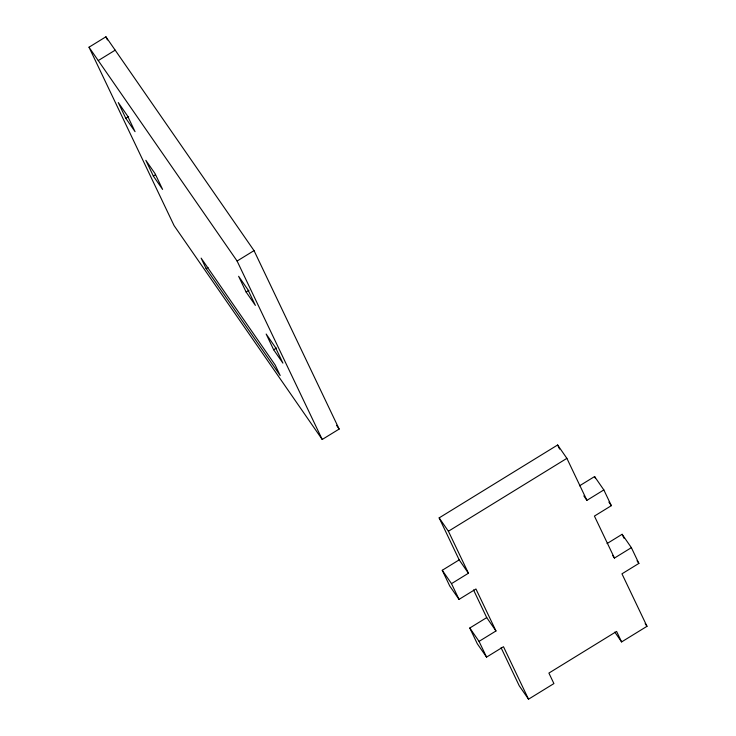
<?xml version="1.0" encoding="UTF-8"?>
<svg xmlns="http://www.w3.org/2000/svg" width="736" height="736" viewBox="0 0 736 736"><rect width="100%" height="100%" fill="white"/><g stroke="black" fill="none" stroke-linecap="round" stroke-linejoin="round"><path stroke-width="1.1" d="M89.001 47.214L105.929 36.8L254.03 250.617L339.149 429.07L322.221 439.475L174.119 225.667L89.001 47.214L237.102 261.032L322.221 439.475M98.256 60.573L115.184 50.168M125.801 118.312L118.284 102.562L127.54 115.929L135.056 131.67L125.801 118.312L128.616 116.573M153.336 176.042L145.829 160.301L155.084 173.659L162.592 189.41L153.336 176.042L155.213 174.892M206.135 268.622L201.13 258.124L275.181 365.028L280.186 375.526L206.135 268.622L208.021 267.462M237.102 261.032L254.03 250.617M246.128 292.036L238.62 276.285L247.876 289.653L255.383 305.403L246.128 292.036L248.952 290.297M273.663 349.766L266.156 334.024L275.411 347.383L282.918 363.133L273.663 349.766L276.488 348.036M607.071 543.554L622.122 534.299L631.378 547.658L638.885 563.408L621.957 573.822L646.999 626.308L621.607 641.93L616.602 631.433L548.9 673.081L553.904 683.578L528.522 699.2L503.488 646.714L486.56 657.128L479.053 641.378L495.972 630.973L475.944 588.984L459.025 599.389L451.508 583.648L468.436 573.234L459.181 559.875L439.153 517.886L557.63 444.986L566.886 458.353L586.914 500.342L603.842 489.928L594.587 476.56L579.536 485.815M468.436 573.234L448.408 531.245L566.886 458.353M459.025 599.389L449.76 586.031L442.253 570.28L459.181 559.875M603.842 489.928L611.349 505.669L594.421 516.083L614.45 558.072L631.378 547.658M486.56 657.128L477.305 643.761L469.789 628.02L486.717 617.605L473.533 589.95M608.884 502.108L611.349 505.669M637.036 560.731L638.885 563.408M583.832 495.889L586.914 500.342M612.6 555.404L614.45 558.072M645.141 623.631L646.999 626.308M614.818 632.123L621.607 641.93M439.153 517.886L448.408 531.245M486.717 617.605L495.972 630.973M442.253 570.28L451.508 583.648M528.522 699.2L519.266 685.832L501.096 647.763M336.536 425.298L339.149 429.07M469.789 628.02L479.053 641.378M594.587 476.56L595.525 478.529M622.122 534.299L623.999 538.237M557.63 444.986L559.581 449.08M105.929 36.8L107.41 39.91"/></g></svg>
